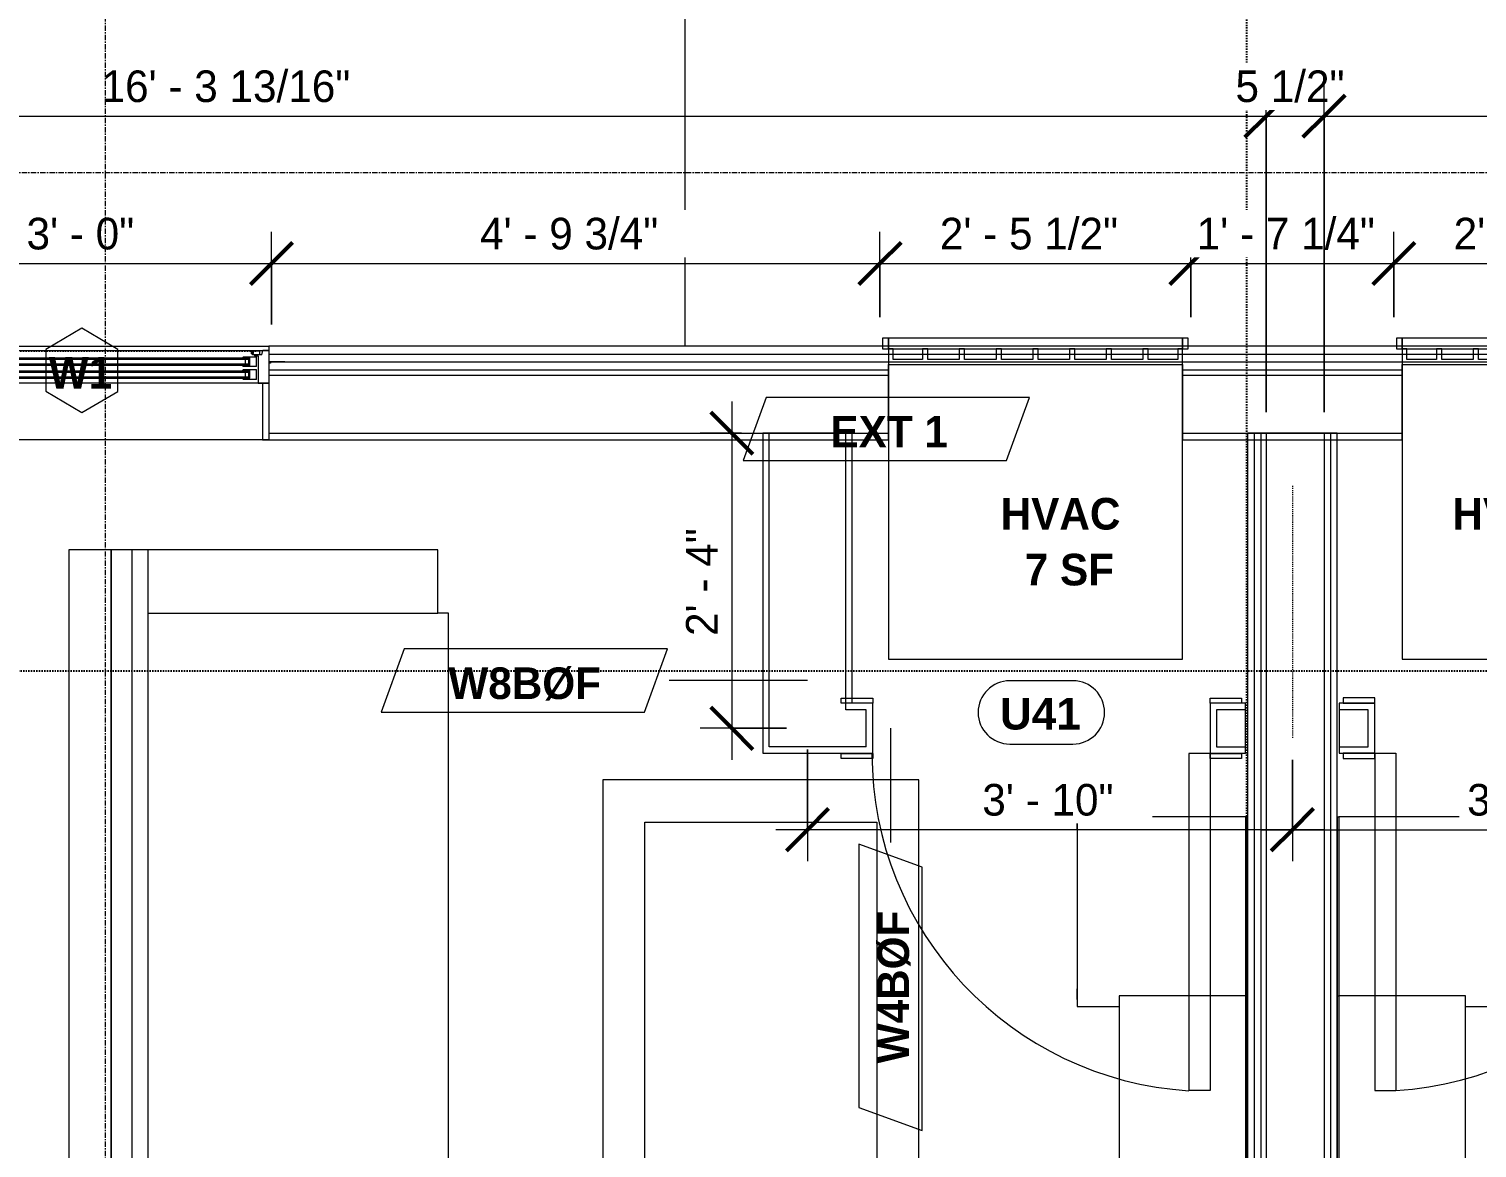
# Model space of a CAD drawing. Header units: inches. Extents: x -4058 to -1781, y 9814 to 12264.
# Drawn here: x -2834.6 to -2697.2, y 10746.7 to 10852.8 of the extents above; entities that cross this region are included whole.
import ezdxf

# ---------------------------------------------------------------- set-up
doc = ezdxf.new("R2010")
doc.units = ezdxf.units.IN
doc.header["$MEASUREMENT"] = 0
for name, pattern in [('Aligning Line 1_8_', [0.25, 0.125, -0.125]), ('Dash', [0.25, 0.125, -0.125]), ('Dash 3_32_', [0.1875, 0.09375, -0.09375]), ('Dash_2_', [0.25, 0.125, -0.125]), ('Grid Line 1_2_', [0.875, 0.5, -0.125, 0.125, -0.125])]:
    doc.linetypes.add(name, pattern=pattern)
for name, color, linetype, lineweight in [('0-1', 7, 'Continuous', 5), ('0-2', 7, 'Continuous', 9), ('A-ANNO-DIMS', 211, 'Continuous', 9), ('A-ANNO-DIMS-32', 211, 'Continuous', 9), ('A-AREA-IDEN', 2, 'Continuous', 9), ('A-DETL-1', 90, 'Dash 3_32_', 9), ('A-DETL-GENF-HDLN-1', 7, 'Dash', 9), ('A-DETL-GENF-HDLN-2', 1, 'Continuous', 18), ('A-DOOR-2', 31, 'Continuous', 9), ('A-DOOR-IDEN', 31, 'Continuous', 9), ('A-FLOR-1', 7, 'Continuous', 9), ('A-GENM-1', 7, 'Continuous', 9), ('A-GLAZ', 151, 'Continuous', 18), ('A-GLAZ-1', 7, 'Continuous', 9), ('A-GLAZ-IDEN', 152, 'Continuous', 9), ('A-WALL-1', 7, 'Continuous', 9), ('A-WALL-2', 113, 'Continuous', 9), ('A-WALL-IDEN', 211, 'Continuous', 9), ('G-ANNO-SYMB', 111, 'Aligning Line 1_8_', 9), ('I-FURN', 30, 'Continuous', 9), ('I-WALL-3', 7, 'Continuous', 9), ('I-WALL-4', 2, 'Continuous', 9), ('S-GRID-1', 1, 'Grid Line 1_2_', 9)]:
    doc.layers.add(name, color=color, linetype=linetype, lineweight=lineweight)
doc.layers.add('0-3', color=250, linetype='Dash_2_')
doc.styles.add('Arial_B', font='arialbd.ttf', dxfattribs={"height": 3})
doc.styles.add('Century Gothic', font='ufonts.com_century-gothic.ttf', dxfattribs={"height": 3})
doc.styles.add('Century Gothic_B_1', font='GOTHICB.TTF', dxfattribs={"height": 3})
doc.dimstyles.new('THE_DIMENSION_STRING', dxfattribs={"dimscale": 12, "dimtxt": 3.132505, "dimasz": 0.333333, "dimexe": 0.25, "dimexo": 0.166667, "dimgap": 0.041667, "dimtad": 1, "dimdec": 4, "dimrnd": 0.0625, "dimzin": 3, "dimdsep": 46, "dimlunit": 4, "dimtxsty": 'Century Gothic', "dimblk1": 'OBLIQUE', "dimblk2": 'OBLIQUE', "dimsah": 1, "dimcen": 0.09, "dimdle": 0.25, "dimazin": 0, "dimtfac": 1, "dimtdec": 4, "dimtix": 1, "dimtmove": 0, "dimatfit": 3, "dimfxl": 1, "dimtvp": 1, "dimtfill": 1, "dimfrac": 2, "dimtolj": 1, "dimtzin": 0, "dimarcsym": 2})
doc.dimstyles.new('THE_DIMENSION_STRING_3', dxfattribs={"dimscale": 12, "dimtxt": 3.132505, "dimasz": 0.333333, "dimexe": 0.25, "dimexo": 0.166667, "dimgap": 0.041667, "dimtad": 1, "dimdec": 4, "dimrnd": 0.0625, "dimzin": 3, "dimdsep": 46, "dimlunit": 4, "dimtxsty": 'Century Gothic', "dimblk1": 'OBLIQUE', "dimblk2": 'OBLIQUE', "dimsah": 1, "dimcen": 0.09, "dimdle": 0.25, "dimazin": 0, "dimtfac": 1, "dimtdec": 4, "dimtix": 1, "dimtmove": 0, "dimatfit": 3, "dimfxl": 1, "dimtvp": 1, "dimtfill": 1, "dimfrac": 2, "dimtolj": 1, "dimtzin": 0, "dimarcsym": 2})
doc.dimstyles.new('THE_DIMENSION_STRING_5', dxfattribs={"dimscale": 12, "dimtxt": 3.132505, "dimasz": 0.333333, "dimexe": 0.25, "dimexo": 0.166667, "dimgap": 0.041667, "dimtad": 1, "dimdec": 4, "dimrnd": 0.0625, "dimzin": 3, "dimdsep": 46, "dimlunit": 4, "dimtxsty": 'Century Gothic', "dimblk1": 'OBLIQUE', "dimblk2": 'OBLIQUE', "dimsah": 1, "dimcen": 0.09, "dimdle": 0.25, "dimazin": 0, "dimtfac": 1, "dimtdec": 4, "dimtix": 1, "dimtmove": 0, "dimatfit": 3, "dimfxl": 1, "dimtvp": 1, "dimtfill": 1, "dimfrac": 2, "dimtolj": 1, "dimtzin": 0, "dimarcsym": 2})

# ---------------------------------------------------------------- blocks, each defined once
blk = doc.blocks.new('V-Series_EWC4_SPVU_RFA_2015 - 1ST FLOOR-2484708-UNIT PLANS - 1ST FLOOR')
at = {"layer": 'A-GENM-1'}
for p, q in [((-3126.69, 12090.69), (-3127.25, 12090.69)), ((-3127.25, 12090.69), (-3127.25, 12089.69)), ((-3098.81, 12090.69), (-3126.69, 12090.69)), ((-3126.69, 12090.69), (-3126.69, 12089.69)), ((-3126.69, 12089.69), (-3126.69, 12090.69)), ((-3098.81, 12089.69), (-3098.81, 12090.69)), ((-3098.25, 12090.69), (-3098.81, 12090.69)), ((-3098.81, 12090.69), (-3098.81, 12089.69)), ((-3098.25, 12089.69), (-3098.25, 12090.69)), ((-3127.25, 12089.69), (-3126.69, 12089.69)), ((-3126.69, 12089.69), (-3098.81, 12089.69)), ((-3126.69, 12089.69), (-3126.69, 12060.25)), ((-3126.25, 12089.69), (-3126.69, 12089.69)), ((-3126.25, 12088.69), (-3126.25, 12089.69)), ((-3123.45, 12088.69), (-3126.25, 12088.69)), ((-3122.95, 12089.69), (-3123.45, 12089.69)), ((-3123.45, 12089.69), (-3123.45, 12088.69)), ((-3122.95, 12088.69), (-3122.95, 12089.69)), ((-3119.97, 12088.69), (-3122.95, 12088.69)), ((-3119.47, 12089.69), (-3119.97, 12089.69)), ((-3119.97, 12089.69), (-3119.97, 12088.69)), ((-3119.47, 12088.69), (-3119.47, 12089.69)), ((-3116.48, 12088.69), (-3119.47, 12088.69)), ((-3115.98, 12089.69), (-3116.48, 12089.69)), ((-3116.48, 12089.69), (-3116.48, 12088.69)), ((-3115.98, 12088.69), (-3115.98, 12089.69)), ((-3113, 12088.69), (-3115.98, 12088.69)), ((-3112.5, 12089.69), (-3113, 12089.69)), ((-3113, 12089.69), (-3113, 12088.69)), ((-3112.5, 12088.69), (-3112.5, 12089.69)), ((-3109.51, 12088.69), (-3112.5, 12088.69)), ((-3109.01, 12089.69), (-3109.51, 12089.69)), ((-3109.51, 12089.69), (-3109.51, 12088.69)), ((-3109.01, 12088.69), (-3109.01, 12089.69)), ((-3106.03, 12088.69), (-3109.01, 12088.69)), ((-3105.53, 12089.69), (-3106.03, 12089.69)), ((-3106.03, 12089.69), (-3106.03, 12088.69)), ((-3105.53, 12088.69), (-3105.53, 12089.69)), ((-3102.55, 12088.69), (-3105.53, 12088.69)), ((-3102.05, 12089.69), (-3102.55, 12089.69)), ((-3102.55, 12089.69), (-3102.55, 12088.69)), ((-3102.05, 12088.69), (-3102.05, 12089.69)), ((-3099.25, 12088.69), (-3102.05, 12088.69)), ((-3098.81, 12089.69), (-3099.25, 12089.69)), ((-3099.25, 12089.69), (-3099.25, 12088.69)), ((-3098.81, 12089.69), (-3098.25, 12089.69)), ((-3098.81, 12060.25), (-3098.81, 12089.69)), ((-3126.69, 12060.25), (-3098.81, 12060.25))]:
    blk.add_line(p, q, dxfattribs=at)
blk = doc.blocks.new('Window-Double_Hung-Marvin-Essential - ESDH3066 - 1st Floor-3357219-UNIT PLANS - 1ST FLOOR')
at = {"layer": 'A-DETL-GENF-HDLN-1'}
blk.add_line((16.1, -3.97), (-16.5, -3.97), dxfattribs=at)
at = {"layer": 'A-DETL-GENF-HDLN-2'}
for p, q in [((-17.13, 4.44), (-17.75, 4.44)), ((-17.13, -0.91), (-17.13, 4.44)), ((17.12, 4.44), (17.75, 4.44)), ((17.12, 4.44), (17.12, -0.91)), ((-16.72, -0.94), (-17.75, -0.94)), ((-17.75, -4.03), (-17.75, -0.94)), ((-16.72, -3.52), (-16.72, -0.94)), ((-16.56, -1.28), (-15.34, -1.28)), ((-16.56, -1.28), (-16.56, -2.22)), ((-15.34, -1.28), (-15.28, -1.34)), ((-15.28, -1.34), (-15.28, -1.4)), ((15.34, -1.28), (15.28, -1.34)), ((15.28, -1.34), (15.28, -1.4)), ((16.56, -1.28), (15.34, -1.28)), ((16.56, -1.28), (16.56, -2.22)), ((16.72, -3.52), (16.72, -0.94)), ((16.72, -0.94), (17.75, -0.94)), ((17.75, -4.03), (17.75, -0.94)), ((-15.34, -2.22), (-16.56, -2.22)), ((-16.56, -2.5), (-15.34, -2.5)), ((-16.56, -2.5), (-16.56, -3.44)), ((-15.28, -1.4), (-15.94, -1.4)), ((-15.94, -1.4), (-15.94, -2.12)), ((-15.94, -2.12), (-15.28, -2.12)), ((-15.28, -2.62), (-15.94, -2.62)), ((-15.94, -2.62), (-15.94, -3.34)), ((-15.84, -1.41), (-15.84, -2.1)), ((-15.84, -2.63), (-15.84, -3.32)), ((-15.54, -1.54), (-15.54, -1.98)), ((-15.34, -2.22), (-15.28, -2.16)), ((-15.34, -2.5), (-15.28, -2.56)), ((-15.28, -2.12), (-15.28, -2.16)), ((-15.28, -2.56), (-15.28, -2.62)), ((15.28, -1.4), (15.94, -1.4)), ((15.28, -2.12), (15.28, -2.16)), ((15.94, -2.12), (15.28, -2.12)), ((15.34, -2.22), (15.28, -2.16)), ((15.34, -2.5), (15.28, -2.56)), ((15.28, -2.56), (15.28, -2.62)), ((15.28, -2.62), (15.94, -2.62)), ((15.34, -2.22), (16.56, -2.22)), ((16.56, -2.5), (15.34, -2.5)), ((15.54, -1.54), (15.54, -1.98)), ((15.84, -1.41), (15.84, -2.1)), ((15.84, -2.63), (15.84, -3.32)), ((15.94, -1.4), (15.94, -2.12)), ((15.94, -2.62), (15.94, -3.34)), ((16.56, -2.5), (16.56, -3.44)), ((-19.25, -2.98), (-19.25, -2.94)), ((-19.25, -2.94), (-17.9, -2.94)), ((-17.75, -2.98), (-19.25, -2.98)), ((-17.9, -2.94), (-17.9, -2.83)), ((-17.9, -2.83), (-17.75, -2.83)), ((-17.75, -4.03), (-17.16, -4.03)), ((-17.08, -3.62), (-17.16, -4.03)), ((-17.08, -3.62), (-16.19, -3.62)), ((-16.85, -4), (-16.85, -3.62)), ((-16.3, -4), (-16.85, -4)), ((-16.38, -3.52), (-16.72, -3.52)), ((-15.34, -3.44), (-16.56, -3.44)), ((-16.38, -3.62), (-16.38, -3.52)), ((-16.18, -3.76), (-16.3, -3.76)), ((-16.3, -3.76), (-16.3, -4)), ((-16.19, -3.62), (-16.19, -3.72)), ((-16.19, -3.72), (-16.1, -3.72)), ((-16.18, -3.97), (-16.18, -3.76)), ((-16.18, -3.97), (-16.1, -3.97)), ((-16.1, -3.72), (-16.1, -3.97)), ((-15.94, -3.34), (-15.28, -3.34)), ((-15.54, -2.76), (-15.54, -3.2)), ((-15.34, -3.44), (-15.28, -3.38)), ((-15.28, -3.34), (-15.28, -3.38)), ((15.28, -3.34), (15.28, -3.38)), ((15.94, -3.34), (15.28, -3.34)), ((15.34, -3.44), (15.28, -3.38)), ((15.34, -3.44), (16.56, -3.44)), ((15.54, -2.76), (15.54, -3.2)), ((16.19, -3.72), (16.1, -3.72)), ((16.1, -3.72), (16.1, -3.97)), ((16.18, -3.97), (16.1, -3.97)), ((16.18, -3.97), (16.18, -3.76)), ((16.18, -3.76), (16.3, -3.76)), ((17.08, -3.62), (16.19, -3.62)), ((16.19, -3.62), (16.19, -3.72)), ((16.3, -3.76), (16.3, -4)), ((16.3, -4), (16.85, -4)), ((16.38, -3.62), (16.38, -3.52)), ((16.38, -3.52), (16.72, -3.52)), ((16.85, -4), (16.85, -3.62)), ((17.08, -3.62), (17.16, -4.03)), ((17.75, -4.03), (17.16, -4.03)), ((17.9, -2.83), (17.75, -2.83)), ((17.75, -2.98), (19.25, -2.98)), ((17.9, -2.94), (17.9, -2.83)), ((19.25, -2.94), (17.9, -2.94)), ((19.25, -2.98), (19.25, -2.94))]:
    blk.add_line(p, q, dxfattribs=at)
at = {"layer": 'A-GLAZ'}
for p, q in [((15.84, -1.41), (-15.84, -1.41)), ((15.84, -1.54), (-15.84, -1.54)), ((15.84, -1.98), (-15.84, -1.98)), ((15.84, -2.1), (-15.84, -2.1)), ((15.84, -2.63), (-15.84, -2.63)), ((15.84, -2.76), (-15.84, -2.76)), ((15.84, -3.2), (-15.84, -3.2)), ((15.84, -3.32), (-15.84, -3.32))]:
    blk.add_line(p, q, dxfattribs=at)
at = {"layer": 'A-GLAZ-1'}
for p, q in [((-17.75, 4.44), (17.75, 4.44)), ((-17.75, -0.91), (-17.75, 4.44)), ((17.75, 4.44), (17.75, -0.91)), ((-17.75, -0.94), (17.75, -0.94)), ((-17.75, -4.03), (-17.75, -0.94)), ((17.75, -0.94), (17.75, -4.03)), ((17.75, -4.03), (-17.75, -4.03)), ((17.75, -4.44), (19.62, -4.44)), ((17.75, -4.5), (17.75, -4.44)), ((19.62, -4.5), (17.75, -4.5)), ((19.62, -4.44), (19.62, -4.5))]:
    blk.add_line(p, q, dxfattribs=at)
blk = doc.blocks.new('CTR - 1st Phase - Shell_rvt-1-UNIT PLANS - 1ST FLOOR')
at = {"layer": 'A-FLOR-1'}
blk.add_line((-2772.32, 10822.74), (-2772.32, 10934.19), dxfattribs=at)
at = {"layer": 'A-WALL-1'}
for p, q in [((-2847.32, 10822.74), (-2811.82, 10822.74)), ((-2617.62, 10822.74), (-2811.82, 10822.74)), ((-2811.82, 10822.74), (-2811.82, 10822.33)), ((-2811.82, 10821.99), (-2617.62, 10821.99)), ((-2811.82, 10821.24), (-2617.62, 10821.24)), ((-2753.04, 10813.86), (-2753.04, 10820.99)), ((-2753.04, 10820.99), (-2725.16, 10820.99)), ((-2725.16, 10820.99), (-2725.16, 10813.86)), ((-2704.29, 10813.86), (-2704.29, 10820.99)), ((-2704.29, 10820.99), (-2676.41, 10820.99)), ((-2811.82, 10820.49), (-2753.04, 10820.49)), ((-2811.82, 10819.99), (-2753.04, 10819.99)), ((-2811.82, 10819.24), (-2811.82, 10819.21)), ((-2725.16, 10820.49), (-2704.29, 10820.49)), ((-2725.16, 10819.99), (-2704.29, 10819.99)), ((-2811.82, 10814.49), (-2753.04, 10814.49)), ((-2811.82, 10813.86), (-2753.04, 10813.86)), ((-2725.16, 10814.49), (-2704.29, 10814.49)), ((-2725.16, 10813.86), (-2704.29, 10813.86))]:
    blk.add_line(p, q, dxfattribs=at)
at = {"layer": '0-2'}
for p in [(373.65, -1267.2), (422.4, -1267.2)]:
    blk.add_blockref('V-Series_EWC4_SPVU_RFA_2015 - 1ST FLOOR-2484708-UNIT PLANS - 1ST FLOOR', p, dxfattribs=at)
at = {"layer": '0-2', "rotation": 180}
blk.add_blockref('Window-Double_Hung-Marvin-Essential - ESDH3066 - 1st Floor-3357219-UNIT PLANS - 1ST FLOOR', (-2829.57, 10818.3), dxfattribs=at)
blk = doc.blocks.new('CTR - 1st Phase - Common Walls_rvt-1-UNIT PLANS - 1ST FLOOR')
at = {"layer": 'A-WALL-1'}
for p, q in [((-2718.35, 10814.49), (-2718.35, 10476.16)), ((-2717.72, 10814.49), (-2717.72, 10476.16)), ((-2717.22, 10814.49), (-2717.22, 10476.16)), ((-2711.72, 10814.49), (-2711.72, 10476.16)), ((-2711.1, 10814.49), (-2711.1, 10476.16))]:
    blk.add_line(p, q, dxfattribs=at)
at = {"layer": 'I-WALL-3'}
for p, q in [((-2710.47, 10814.49), (-2718.97, 10814.49)), ((-2718.97, 10814.49), (-2718.97, 10476.16)), ((-2710.47, 10476.16), (-2710.47, 10814.49))]:
    blk.add_line(p, q, dxfattribs=at)
blk = doc.blocks.new('Entertainment_Center_14771 - Entertainment_Center_14771-3403083-UNIT PLANS - 1ST FLOOR')
at = {"layer": 'I-FURN'}
for p, q in [((-18, 10), (-36, 10)), ((-36, 10), (-36, -6)), ((-34.85, 10.03), (-35.34, 10.03)), ((-35.34, 10.03), (-35.34, 10)), ((-34.85, 10), (-34.85, 10.03)), ((-18.66, 10.03), (-19.66, 10.03)), ((-19.66, 10.03), (-19.66, 10)), ((-18.66, 10), (-18.66, 10.03)), ((-18, 6), (-18, 10)), ((36, 10), (18, 10)), ((18, 10), (18, 6)), ((18.66, 10.03), (18.66, 10)), ((19.66, 10.03), (18.66, 10.03)), ((19.66, 10), (19.66, 10.03)), ((35.34, 10.03), (34.85, 10.03)), ((34.85, 10.03), (34.85, 10)), ((35.34, 10), (35.34, 10.03)), ((36, -6), (36, 10)), ((19, 6), (-19, 6)), ((-19, 6), (-19, -6)), ((19, -6), (19, 6)), ((-36, -6), (-19, -6)), ((-36, -6.13), (-36, -6)), ((-36, -6), (-19, -6)), ((-19, -6.13), (-36, -6.13)), ((-19, -6), (19, -6)), ((-19, -6.13), (-19, -6)), ((-19, -6), (19, -6)), ((19, -6.13), (-19, -6.13)), ((19, -6), (36, -6)), ((19, -6), (19, -6.13)), ((19, -6), (36, -6)), ((36, -6.13), (19, -6.13)), ((36, -6.13), (36, -6))]:
    blk.add_line(p, q, dxfattribs=at)
blk = doc.blocks.new('Entertainment_Center_14771 - Entertainment_Center_14771-1352616-UNIT PLANS - 1ST FLOOR')
at = {"layer": 'I-FURN'}
for p, q in [((-36, 6.12), (-19, 6.12)), ((-36, 6), (-36, 6.12)), ((-19, 6), (-36, 6)), ((-19, 6), (-36, 6)), ((-36, 6), (-36, -10)), ((-19, 6.12), (19, 6.12)), ((-19, 6), (-19, 6.12)), ((19, 6), (-19, 6)), ((19, 6), (-19, 6)), ((-19, 6), (-19, -6)), ((19, 6.12), (36, 6.12)), ((19, 6.12), (19, 6)), ((36, 6), (19, 6)), ((19, -6), (19, 6)), ((36, 6), (19, 6)), ((36, 6), (36, 6.12)), ((36, -10), (36, 6)), ((-19, -6), (19, -6)), ((-18, -10), (-18, -6)), ((18, -6), (18, -10)), ((-36, -10), (-18, -10)), ((-35.34, -10), (-35.34, -10.03)), ((-35.34, -10.03), (-34.85, -10.03)), ((-34.85, -10.03), (-34.85, -10)), ((-19.66, -10), (-19.66, -10.03)), ((-19.66, -10.03), (-18.66, -10.03)), ((-18.66, -10.03), (-18.66, -10)), ((18, -10), (36, -10)), ((18.66, -10), (18.66, -10.03)), ((18.66, -10.03), (19.66, -10.03)), ((19.66, -10.03), (19.66, -10)), ((34.85, -10), (34.85, -10.03)), ((34.85, -10.03), (35.34, -10.03)), ((35.34, -10.03), (35.34, -10))]:
    blk.add_line(p, q, dxfattribs=at)
blk = doc.blocks.new('Couch-Both_Arms-Generic - 1-1352606-UNIT PLANS - 1ST FLOOR')
at = {"layer": 'I-FURN'}
for p, q in [((42, 17.5), (-42, 17.5)), ((-42, 17.5), (-42, 13.5)), ((42, 13.5), (42, 17.5)), ((-42, 13.5), (42, 13.5)), ((42, 13.5), (-42, 13.5)), ((-42, 13.5), (-42, 10)), ((42, 10), (42, 13.5)), ((-42, 11.5), (42, 11.5)), ((-42, 10), (-42, -17.5)), ((-42, 10), (42, 10)), ((-36, -17.5), (-36, 10)), ((36, 10), (36, -17.5)), ((42, -17.5), (42, 10)), ((-42, -17.5), (-36, -17.5)), ((-36, -17.5), (-36, -18.5)), ((36, -18.5), (36, -17.5)), ((36, -17.5), (42, -17.5)), ((-36, -18.5), (36, -18.5))]:
    blk.add_line(p, q, dxfattribs=at)
blk = doc.blocks.new('Table-Coffee - one-1352608-UNIT PLANS - 1ST FLOOR')
at = {"layer": 'I-FURN'}
for p, q in [((30.72, 18.75), (-29.28, 18.75)), ((-29.28, 18.75), (-29.28, -11.25)), ((30.72, -11.25), (30.72, 18.75)), ((-25.28, -7.25), (-25.28, 14.75)), ((-25.28, 14.75), (26.72, 14.75)), ((26.72, 14.75), (26.72, -7.25)), ((26.72, -7.25), (-25.28, -7.25)), ((-29.28, -11.25), (30.72, -11.25))]:
    blk.add_line(p, q, dxfattribs=at)
blk = doc.blocks.new('SWING - SINGLE - FLUSH - SWING - 32_ x 80_ - WITH ACOUSTICAL SEAL-4202144-UNIT PLANS - 1ST FLOOR')
at = {"layer": 'A-DOOR-2'}
for p, q in [((14, 2.37), (14, 34.38)), ((16, 34.38), (14, 34.38)), ((16, 2.37), (16, 34.38)), ((-16, 2.87), (-19, 2.87)), ((-19, 2.87), (-19, 2.37)), ((-16, 2.37), (-16, 2.87)), ((19, 2.87), (16, 2.87)), ((16, 2.87), (16, 2.37)), ((19, 2.37), (19, 2.87)), ((-19, 2.37), (-16, 2.37)), ((16, 2.37), (14, 2.37)), ((16, 2.37), (19, 2.37)), ((-16, -2.38), (-19, -2.38)), ((-19, -2.38), (-19, -2.88)), ((-16, -2.88), (-16, -2.38)), ((19, -2.38), (16, -2.38)), ((16, -2.38), (16, -2.88)), ((19, -2.88), (19, -2.38)), ((-19, -2.88), (-16, -2.88)), ((16, -2.88), (19, -2.88))]:
    blk.add_line(p, q, dxfattribs=at)
blk.add_arc((16, 2.37), 32.07, 93.5759, 180, dxfattribs=at)
blk = doc.blocks.new('SWING - SINGLE - FLUSH - SWING - 32_ x 80_ - WITH ACOUSTICAL SEAL-4202147-UNIT PLANS - 1ST FLOOR')
at = {"layer": 'A-DOOR-2'}
for p, q in [((-19, 2.37), (-19, 2.87)), ((-19, 2.87), (-16, 2.87)), ((-16, 2.87), (-16, 2.37)), ((16, 2.37), (16, 2.87)), ((16, 2.87), (19, 2.87)), ((19, 2.87), (19, 2.37)), ((-16, 2.37), (-19, 2.37)), ((19, 2.37), (16, 2.37)), ((-19, -2.38), (-16, -2.38)), ((-19, -2.88), (-19, -2.38)), ((-16, -2.38), (-16, -2.88)), ((14, -2.38), (14, -34.38)), ((16, -2.38), (14, -2.38)), ((16, -2.38), (16, -34.38)), ((16, -2.38), (19, -2.38)), ((16, -2.88), (16, -2.38)), ((19, -2.38), (19, -2.88)), ((-16, -2.88), (-19, -2.88)), ((19, -2.88), (16, -2.88)), ((16, -34.38), (14, -34.38))]:
    blk.add_line(p, q, dxfattribs=at)
blk.add_arc((16, -2.38), 32.07, 180, 266.4241, dxfattribs=at)
blk = doc.blocks.new('DIMBLOCK233-UNIT PLANS - 1ST FLOOR')
at = {"layer": 'A-ANNO-DIMS-32', "lineweight": 50}
for p, q in [((-2767.9, 10814.49), (-2769.9, 10816.49)), ((-2767.9, 10814.49), (-2765.9, 10812.49)), ((-2767.9, 10786.49), (-2769.9, 10788.49)), ((-2767.9, 10786.49), (-2765.9, 10784.49))]:
    blk.add_line(p, q, dxfattribs=at)
at = {"layer": 'A-ANNO-DIMS-32'}
for p, q in [((-2767.9, 10817.49), (-2767.9, 10783.49)), ((-2766.97, 10814.49), (-2770.9, 10814.49)), ((-2767.9, 10814.49), (-2766.97, 10814.49)), ((-2762.72, 10786.49), (-2770.9, 10786.49)), ((-2767.9, 10786.49), (-2762.72, 10786.49))]:
    blk.add_line(p, q, dxfattribs=at)
at = {"layer": 'A-ANNO-DIMS-32', "color": 0, "insert": (-2772.25, 10795.25), "char_height": 3, "width": 12.5897, "attachment_point": 1, "rotation": 90, "line_spacing_factor": 0.984502, "style": 'Century Gothic', "bg_fill": 3, "box_fill_scale": 1.25, "bg_fill_color": 256, "bg_fill_true_color": 13158600, "bg_fill_transparency": 0}
blk.add_mtext('2\' - 4"', dxfattribs=at)
blk = doc.blocks.new('_Oblique')
at = {"color": 0, "linetype": 'ByBlock', "lineweight": -2}
blk.add_line((-0.5, -0.5), (0.5, 0.5), dxfattribs=at)
blk = doc.blocks.new('Wall Tag - Arch Wall-3956453-UNIT PLANS - 1ST FLOOR')
at = {"layer": 'A-WALL-IDEN'}
for p, q in [((-0.3561, 0.0937), (-0.4244, -0.0937)), ((0.4244, 0.0937), (-0.3561, 0.0937)), ((0.3561, -0.0937), (0.4244, 0.0937)), ((-0.4244, -0.0937), (0.3561, -0.0937))]:
    blk.add_line(p, q, dxfattribs=at)
blk = doc.blocks.new('Door Tag - Type Mark-2601225-UNIT PLANS - 1ST FLOOR')
at = {"layer": 'A-DOOR-IDEN'}
for p, q in [((0.09375, 0.09375), (-0.09375, 0.09375)), ((-0.09375, -0.09375), (0.09375, -0.09375))]:
    blk.add_line(p, q, dxfattribs=at)
for centre, start, end in [((-0.09375, 0), 90, 270), ((0.09375, 0), 270, 90)]:
    blk.add_arc(centre, 0.09375, start, end, dxfattribs=at)
blk = doc.blocks.new('DIMBLOCK601-UNIT PLANS - 1ST FLOOR')
at = {"layer": 'A-ANNO-DIMS-32'}
for p, q in [((-2847.57, 10824.8), (-2847.57, 10833.58)), ((-2811.57, 10824.8), (-2811.57, 10833.58)), ((-2847.57, 10830.58), (-2811.57, 10830.58)), ((-2847.57, 10830.58), (-2847.57, 10824.8)), ((-2811.57, 10830.58), (-2811.57, 10824.8))]:
    blk.add_line(p, q, dxfattribs=at)
at = {"layer": 'A-ANNO-DIMS-32', "lineweight": 50}
for p, q in [((-2847.57, 10830.58), (-2845.57, 10832.58)), ((-2811.57, 10830.58), (-2809.57, 10832.58)), ((-2847.57, 10830.58), (-2849.57, 10828.58)), ((-2811.57, 10830.58), (-2813.57, 10828.58))]:
    blk.add_line(p, q, dxfattribs=at)
at = {"layer": 'A-ANNO-DIMS-32', "color": 0, "insert": (-2834.82, 10834.92), "char_height": 3, "width": 12.5897, "attachment_point": 1, "line_spacing_factor": 0.984502, "style": 'Century Gothic', "bg_fill": 3, "box_fill_scale": 1.25, "bg_fill_color": 256, "bg_fill_true_color": 13158600, "bg_fill_transparency": 0}
blk.add_mtext('3\' - 0"', dxfattribs=at)
blk = doc.blocks.new('DIMBLOCK602-UNIT PLANS - 1ST FLOOR')
at = {"layer": 'A-ANNO-DIMS-32'}
for p, q in [((-2811.57, 10824.8), (-2811.57, 10833.58)), ((-2753.85, 10825.49), (-2753.85, 10833.58)), ((-2811.57, 10830.58), (-2753.85, 10830.58)), ((-2811.57, 10830.58), (-2811.57, 10824.8)), ((-2753.85, 10830.58), (-2753.85, 10825.49))]:
    blk.add_line(p, q, dxfattribs=at)
at = {"layer": 'A-ANNO-DIMS-32', "lineweight": 50}
for p, q in [((-2811.57, 10830.58), (-2809.57, 10832.58)), ((-2753.85, 10830.58), (-2751.85, 10832.58)), ((-2811.57, 10830.58), (-2813.57, 10828.58)), ((-2753.85, 10830.58), (-2755.85, 10828.58))]:
    blk.add_line(p, q, dxfattribs=at)
at = {"layer": 'A-ANNO-DIMS-32', "color": 0, "insert": (-2791.79, 10834.92), "char_height": 3, "width": 21.7784, "attachment_point": 1, "line_spacing_factor": 0.984502, "style": 'Century Gothic', "bg_fill": 3, "box_fill_scale": 1.25, "bg_fill_color": 256, "bg_fill_true_color": 13158600, "bg_fill_transparency": 0}
blk.add_mtext('4\' - 9 3/4"', dxfattribs=at)
blk = doc.blocks.new('DIMBLOCK603-UNIT PLANS - 1ST FLOOR')
at = {"layer": 'A-ANNO-DIMS-32'}
for p, q in [((-2753.85, 10825.49), (-2753.85, 10833.58)), ((-2724.35, 10825.49), (-2724.35, 10833.58)), ((-2753.85, 10830.58), (-2724.35, 10830.58)), ((-2753.85, 10830.58), (-2753.85, 10825.49)), ((-2724.35, 10830.58), (-2724.35, 10825.49))]:
    blk.add_line(p, q, dxfattribs=at)
at = {"layer": 'A-ANNO-DIMS-32', "lineweight": 50}
for p, q in [((-2753.85, 10830.58), (-2751.85, 10832.58)), ((-2724.35, 10830.58), (-2722.35, 10832.58)), ((-2753.85, 10830.58), (-2755.85, 10828.58)), ((-2724.35, 10830.58), (-2726.35, 10828.58))]:
    blk.add_line(p, q, dxfattribs=at)
at = {"layer": 'A-ANNO-DIMS-32', "color": 0, "insert": (-2748.17, 10834.92), "char_height": 3, "width": 21.7784, "attachment_point": 1, "line_spacing_factor": 0.984502, "style": 'Century Gothic', "bg_fill": 3, "box_fill_scale": 1.25, "bg_fill_color": 256, "bg_fill_true_color": 13158600, "bg_fill_transparency": 0}
blk.add_mtext('2\' - 5 1/2"', dxfattribs=at)
blk = doc.blocks.new('DIMBLOCK604-UNIT PLANS - 1ST FLOOR')
at = {"layer": 'A-ANNO-DIMS-32'}
for p, q in [((-2724.35, 10825.49), (-2724.35, 10833.58)), ((-2705.1, 10825.49), (-2705.1, 10833.58)), ((-2724.35, 10830.58), (-2705.1, 10830.58)), ((-2724.35, 10830.58), (-2724.35, 10825.49)), ((-2705.1, 10830.58), (-2705.1, 10825.49))]:
    blk.add_line(p, q, dxfattribs=at)
at = {"layer": 'A-ANNO-DIMS-32', "lineweight": 50}
for p, q in [((-2724.35, 10830.58), (-2722.35, 10832.58)), ((-2705.1, 10830.58), (-2703.1, 10832.58)), ((-2724.35, 10830.58), (-2726.35, 10828.58)), ((-2705.1, 10830.58), (-2707.1, 10828.58))]:
    blk.add_line(p, q, dxfattribs=at)
at = {"layer": 'A-ANNO-DIMS-32', "color": 0, "insert": (-2723.8, 10834.92), "char_height": 3, "width": 21.7784, "attachment_point": 1, "line_spacing_factor": 0.984502, "style": 'Century Gothic', "bg_fill": 3, "box_fill_scale": 1.25, "bg_fill_color": 256, "bg_fill_true_color": 13158600, "bg_fill_transparency": 0}
blk.add_mtext('1\' - 7 1/4"', dxfattribs=at)
blk = doc.blocks.new('DIMBLOCK605-UNIT PLANS - 1ST FLOOR')
at = {"layer": 'A-ANNO-DIMS-32'}
for p, q in [((-2705.1, 10825.49), (-2705.1, 10833.58)), ((-2675.6, 10825.49), (-2675.6, 10833.58)), ((-2705.1, 10830.58), (-2675.6, 10830.58)), ((-2705.1, 10830.58), (-2705.1, 10825.49)), ((-2675.6, 10830.58), (-2675.6, 10825.49))]:
    blk.add_line(p, q, dxfattribs=at)
at = {"layer": 'A-ANNO-DIMS-32', "lineweight": 50}
for p, q in [((-2705.1, 10830.58), (-2703.1, 10832.58)), ((-2675.6, 10830.58), (-2673.6, 10832.58)), ((-2705.1, 10830.58), (-2707.1, 10828.58)), ((-2675.6, 10830.58), (-2677.6, 10828.58))]:
    blk.add_line(p, q, dxfattribs=at)
at = {"layer": 'A-ANNO-DIMS-32', "color": 0, "insert": (-2699.42, 10834.92), "char_height": 3, "width": 21.7784, "attachment_point": 1, "line_spacing_factor": 0.984502, "style": 'Century Gothic', "bg_fill": 3, "box_fill_scale": 1.25, "bg_fill_color": 256, "bg_fill_true_color": 13158600, "bg_fill_transparency": 0}
blk.add_mtext('2\' - 5 1/2"', dxfattribs=at)
blk = doc.blocks.new('DIMBLOCK1169-UNIT PLANS - 1ST FLOOR')
at = {"layer": 'A-ANNO-DIMS-32'}
for p, q in [((-2913.01, 10815.49), (-2913.01, 10847.56)), ((-2717.22, 10816.49), (-2717.22, 10847.56)), ((-2913.01, 10844.56), (-2717.22, 10844.56)), ((-2913.01, 10844.56), (-2913.01, 10815.49)), ((-2717.22, 10844.56), (-2717.22, 10816.49))]:
    blk.add_line(p, q, dxfattribs=at)
at = {"layer": 'A-ANNO-DIMS-32', "lineweight": 50}
for p, q in [((-2913.01, 10844.56), (-2911.01, 10846.56)), ((-2717.22, 10844.56), (-2715.22, 10846.56)), ((-2913.01, 10844.56), (-2915.01, 10842.56)), ((-2717.22, 10844.56), (-2719.22, 10842.56))]:
    blk.add_line(p, q, dxfattribs=at)
at = {"layer": 'A-ANNO-DIMS-32', "color": 0, "insert": (-2827.7, 10848.9), "char_height": 3, "width": 30.1914, "attachment_point": 1, "line_spacing_factor": 0.984502, "style": 'Century Gothic', "bg_fill": 3, "box_fill_scale": 1.25, "bg_fill_color": 256, "bg_fill_true_color": 13158600, "bg_fill_transparency": 0}
blk.add_mtext('16\' - 3 13/16"', dxfattribs=at)
blk = doc.blocks.new('DIMBLOCK1170-UNIT PLANS - 1ST FLOOR')
at = {"layer": 'A-ANNO-DIMS-32'}
for p, q in [((-2717.22, 10816.49), (-2717.22, 10847.56)), ((-2711.72, 10816.49), (-2711.72, 10847.56)), ((-2717.22, 10844.56), (-2711.72, 10844.56)), ((-2717.22, 10844.56), (-2717.22, 10816.49)), ((-2711.72, 10844.56), (-2711.72, 10816.49))]:
    blk.add_line(p, q, dxfattribs=at)
at = {"layer": 'A-ANNO-DIMS-32', "lineweight": 50}
for p, q in [((-2717.22, 10844.56), (-2715.22, 10846.56)), ((-2711.72, 10844.56), (-2709.72, 10846.56)), ((-2717.22, 10844.56), (-2719.22, 10842.56)), ((-2711.72, 10844.56), (-2713.72, 10842.56))]:
    blk.add_line(p, q, dxfattribs=at)
at = {"layer": 'A-ANNO-DIMS-32', "color": 0, "insert": (-2720.12, 10848.9), "char_height": 3, "width": 13.5444, "attachment_point": 1, "line_spacing_factor": 0.984502, "style": 'Century Gothic', "bg_fill": 3, "box_fill_scale": 1.25, "bg_fill_color": 256, "bg_fill_true_color": 13158600, "bg_fill_transparency": 0}
blk.add_mtext('5 1/2"', dxfattribs=at)
blk = doc.blocks.new('DIMBLOCK1171-UNIT PLANS - 1ST FLOOR')
at = {"layer": 'A-ANNO-DIMS-32'}
for p, q in [((-2711.72, 10816.49), (-2711.72, 10847.56)), ((-2515.31, 10816.49), (-2515.31, 10847.56)), ((-2711.72, 10844.56), (-2515.31, 10844.56)), ((-2711.72, 10844.56), (-2711.72, 10816.49)), ((-2515.31, 10844.56), (-2515.31, 10816.49))]:
    blk.add_line(p, q, dxfattribs=at)
at = {"layer": 'A-ANNO-DIMS-32', "lineweight": 50}
for p, q in [((-2711.72, 10844.56), (-2709.72, 10846.56)), ((-2515.31, 10844.56), (-2513.31, 10846.56)), ((-2711.72, 10844.56), (-2713.72, 10842.56)), ((-2515.31, 10844.56), (-2517.31, 10842.56))]:
    blk.add_line(p, q, dxfattribs=at)
at = {"layer": 'A-ANNO-DIMS-32', "color": 0, "insert": (-2624.93, 10848.9), "char_height": 3, "width": 27.387, "attachment_point": 1, "line_spacing_factor": 0.984502, "style": 'Century Gothic', "bg_fill": 3, "box_fill_scale": 1.25, "bg_fill_color": 256, "bg_fill_true_color": 13158600, "bg_fill_transparency": 0}
blk.add_mtext('16\' - 4 7/16"', dxfattribs=at)
blk = doc.blocks.new('DIMBLOCK1221-UNIT PLANS - 1ST FLOOR')
at = {"layer": 'A-ANNO-DIMS-32'}
for p, q in [((-2714.72, 10783.49), (-2714.72, 10773.87)), ((-2714.72, 10776.87), (-2714.72, 10783.49)), ((-2668.72, 10784.49), (-2668.72, 10773.87)), ((-2668.72, 10776.87), (-2668.72, 10784.49)), ((-2717.72, 10776.87), (-2665.72, 10776.87))]:
    blk.add_line(p, q, dxfattribs=at)
at = {"layer": 'A-ANNO-DIMS-32', "lineweight": 50}
for p, q in [((-2714.72, 10776.87), (-2712.72, 10778.87)), ((-2668.72, 10776.87), (-2666.72, 10778.87)), ((-2714.72, 10776.87), (-2716.72, 10774.87)), ((-2668.72, 10776.87), (-2670.72, 10774.87))]:
    blk.add_line(p, q, dxfattribs=at)
at = {"layer": 'A-ANNO-DIMS-32', "color": 0, "insert": (-2698.14, 10781.21), "char_height": 3, "width": 15.394, "attachment_point": 1, "line_spacing_factor": 0.984502, "style": 'Century Gothic', "bg_fill": 3, "box_fill_scale": 1.25, "bg_fill_color": 256, "bg_fill_true_color": 13158600, "bg_fill_transparency": 0}
blk.add_mtext('3\' - 10"', dxfattribs=at)
blk = doc.blocks.new('DIMBLOCK1222-UNIT PLANS - 1ST FLOOR')
at = {"layer": 'A-ANNO-DIMS-32'}
for p, q in [((-2760.72, 10784.49), (-2760.72, 10773.87)), ((-2760.72, 10776.87), (-2760.72, 10784.49)), ((-2714.72, 10783.49), (-2714.72, 10773.87)), ((-2714.72, 10776.87), (-2714.72, 10783.49)), ((-2711.72, 10776.87), (-2763.72, 10776.87))]:
    blk.add_line(p, q, dxfattribs=at)
at = {"layer": 'A-ANNO-DIMS-32', "lineweight": 50}
for p, q in [((-2760.72, 10776.87), (-2758.72, 10778.87)), ((-2714.72, 10776.87), (-2712.72, 10778.87)), ((-2760.72, 10776.87), (-2762.72, 10774.87)), ((-2714.72, 10776.87), (-2716.72, 10774.87))]:
    blk.add_line(p, q, dxfattribs=at)
at = {"layer": 'A-ANNO-DIMS-32', "color": 0, "insert": (-2744.14, 10781.21), "char_height": 3, "width": 15.394, "attachment_point": 1, "line_spacing_factor": 0.984502, "style": 'Century Gothic', "bg_fill": 3, "box_fill_scale": 1.25, "bg_fill_color": 256, "bg_fill_true_color": 13158600, "bg_fill_transparency": 0}
blk.add_mtext('3\' - 10"', dxfattribs=at)
blk = doc.blocks.new('Window Tag - ONE-4156801-UNIT PLANS - 1ST FLOOR')
at = {"layer": 'A-GLAZ-IDEN'}
for p, q in [((0, 0.125), (-0.1071, 0.0619)), ((0.107, 0.062), (0, 0.125)), ((-0.1071, 0.0619), (-0.1071, -0.0619)), ((0.107, -0.0624), (0.107, 0.062)), ((-0.1071, -0.0619), (0, -0.125)), ((0, -0.125), (0.107, -0.0624))]:
    blk.add_line(p, q, dxfattribs=at)

msp = doc.modelspace()

# ---------------------------------------------------------------- block references
at = {"layer": '0-1'}
msp.add_blockref('CTR - 1st Phase - Shell_rvt-1-UNIT PLANS - 1ST FLOOR', (0, 0), dxfattribs=at)

# ---------------------------------------------------------------- next in the draw order: linework, layer by layer
at = {"layer": '0-3'}
msp.add_line((-2719.04054, 10449.11493), (-2719.04054, 10940.9448), dxfattribs=at)
at = {"layer": 'A-DETL-1'}
msp.add_line((-2714.72374, 10809.49399), (-2714.72374, 10785.49399), dxfattribs=at)
msp.add_line((-2714.72374, 10809.49399), (-2714.72374, 10785.49399), dxfattribs=at)
at = {"layer": 'A-WALL-2'}
for p, q in [((-2764.34874, 10784.74399), (-2764.34874, 10814.49399)), ((-2757.09874, 10788.24399), (-2757.09874, 10814.49399)), ((-2755.16124, 10788.24399), (-2757.09874, 10788.24399)), ((-2754.53624, 10788.86899), (-2756.47374, 10788.86899)), ((-2755.16124, 10784.74399), (-2755.16124, 10788.24399)), ((-2754.53624, 10784.11899), (-2754.53624, 10788.86899)), ((-2719.16124, 10788.86899), (-2722.53624, 10788.86899)), ((-2722.53624, 10788.86899), (-2722.53624, 10784.11899)), ((-2721.91124, 10788.24399), (-2721.91124, 10784.74399)), ((-2719.16124, 10788.24399), (-2721.91124, 10788.24399)), ((-2719.16124, 10784.11899), (-2719.16124, 10788.86899)), ((-2706.91124, 10788.86899), (-2710.28624, 10788.86899)), ((-2710.28624, 10788.86899), (-2710.28624, 10784.11899)), ((-2707.53624, 10788.24399), (-2710.28624, 10788.24399)), ((-2707.53624, 10784.74399), (-2707.53624, 10788.24399)), ((-2706.91124, 10784.11899), (-2706.91124, 10788.86899)), ((-2755.16124, 10784.74399), (-2764.34874, 10784.74399)), ((-2756.47374, 10784.11899), (-2754.53624, 10784.11899)), ((-2722.53624, 10784.11899), (-2719.16124, 10784.11899)), ((-2721.91124, 10784.74399), (-2719.16124, 10784.74399)), ((-2710.28624, 10784.74399), (-2707.53624, 10784.74399)), ((-2710.28624, 10784.11899), (-2706.91124, 10784.11899))]:
    msp.add_line(p, q, dxfattribs=at)
at = {"layer": 'A-WALL-IDEN'}
msp.add_line((-2752.84489, 10786.49399), (-2752.84489, 10775.65083), dxfattribs=at)
at = {"layer": 'G-ANNO-SYMB'}
msp.add_line((-1939.7738, 10791.90447), (-3043.10454, 10791.90447), dxfattribs=at)
at = {"layer": 'I-WALL-4'}
for p, q in [((-2764.97374, 10814.49399), (-2764.97374, 10784.11899)), ((-2756.47374, 10814.49399), (-2764.97374, 10814.49399)), ((-2756.47374, 10788.86899), (-2756.47374, 10814.49399)), ((-2764.97374, 10784.11899), (-2756.47374, 10784.11899))]:
    msp.add_line(p, q, dxfattribs=at)

# ---------------------------------------------------------------- next in the draw order: block references
at = {"layer": '0-1'}
msp.add_blockref('CTR - 1st Phase - Common Walls_rvt-1-UNIT PLANS - 1ST FLOOR', (0, 0), dxfattribs=at)
at = {"layer": 'A-DOOR-2'}
msp.add_blockref('SWING - SINGLE - FLUSH - SWING - 32_ x 80_ - WITH ACOUSTICAL SEAL-4202147-UNIT PLANS - 1ST FLOOR', (-2738.53624, 10786.49399), dxfattribs=at)
at = {"layer": 'A-DOOR-2', "rotation": 180}
msp.add_blockref('SWING - SINGLE - FLUSH - SWING - 32_ x 80_ - WITH ACOUSTICAL SEAL-4202144-UNIT PLANS - 1ST FLOOR', (-2690.91124, 10786.49399), dxfattribs=at)
at = {"layer": 'A-DOOR-IDEN', "xscale": 31.99999999999999, "yscale": 31.99999999999999, "zscale": 31.99999999999999}
msp.add_blockref('Door Tag - Type Mark-2601225-UNIT PLANS - 1ST FLOOR', (-2738.53624, 10787.99399), dxfattribs=at)
at = {"layer": 'A-WALL-IDEN', "xscale": 31.99999999999999, "yscale": 31.99999999999999, "zscale": 31.99999999999999}
msp.add_blockref('Wall Tag - Arch Wall-3956453-UNIT PLANS - 1ST FLOOR', (-2787.58266, 10791.0178), dxfattribs=at)
at = {"layer": 'A-WALL-IDEN', "xscale": 31.99999999999999, "yscale": 31.99999999999999, "zscale": 31.99999999999999, "rotation": 89.99999999999955}
msp.add_blockref('Wall Tag - Arch Wall-3956453-UNIT PLANS - 1ST FLOOR', (-2752.84489, 10761.91912), dxfattribs=at)
at = {"layer": 'I-FURN'}
for name, p, rotation in [('Couch-Both_Arms-Generic - 1-1352606-UNIT PLANS - 1ST FLOOR', (-2813.29269, 10761.41899), 89.99999999999496), ('Table-Coffee - one-1352608-UNIT PLANS - 1ST FLOOR', (-2768.8972, 10752.31311), 270.0000000000081), ('Entertainment_Center_14771 - Entertainment_Center_14771-1352616-UNIT PLANS - 1ST FLOOR', (-2725.14874, 10742.10425), 269.999999999998), ('Entertainment_Center_14771 - Entertainment_Center_14771-3403083-UNIT PLANS - 1ST FLOOR', (-2704.29874, 10742.10425), 270.0000000000037)]:
    msp.add_blockref(name, p, dxfattribs=dict(at, rotation=rotation))

# ---------------------------------------------------------------- next in the draw order: texts
at = {"layer": 'A-AREA-IDEN', "char_height": 3, "attachment_point": 1, "style": 'Century Gothic_B_1'}
for s, insert, width in [('HVAC', (-2742.39972, 10808.34225), 15.049), ('HVAC', (-2699.53825, 10808.34225), 15.049), ('7 SF', (-2740.11311, 10803.04512), 9.494)]:
    msp.add_mtext(s, dxfattribs=dict(at, insert=insert, width=width))
at = {"layer": 'A-DOOR-IDEN', "insert": (-2742.46812, 10789.37384), "char_height": 3, "width": 9.393, "attachment_point": 1, "style": 'Arial_B'}
msp.add_mtext('U41', dxfattribs=at)
at = {"layer": 'A-WALL-IDEN', "char_height": 3, "attachment_point": 1, "style": 'Century Gothic_B_1'}
for s, insert, width in [('EXT 1', (-2758.5497, 10816.13141), 12.726), ('W8BØF', (-2794.79858, 10792.26533), 17.372)]:
    msp.add_mtext(s, dxfattribs=dict(at, insert=insert, width=width))
at = {"layer": 'A-WALL-IDEN', "insert": (-2754.09242, 10754.7032), "char_height": 3, "width": 17.372, "attachment_point": 1, "rotation": 90, "style": 'Century Gothic_B_1'}
msp.add_mtext('W4BØF', dxfattribs=at)

# ---------------------------------------------------------------- next in the draw order: dimensions: what is measured, and where the dimension line sits
at = {"layer": 'A-ANNO-DIMS'}
for base, p1, p2, dimstyle, override, picture, middle in [((-2811.57374, 10830.57748), (-2847.57374, 10822.8019), (-2811.57374, 10822.8019), 'THE_DIMENSION_STRING_3', {"dimpost": '<>', "dimfxl": 36}, 'DIMBLOCK601-UNIT PLANS - 1ST FLOOR', (-2829.57374, 10832.65294)), ((-2668.72374, 10776.86962), (-2714.72374, 10785.49399), (-2668.72374, 10786.49399), 'THE_DIMENSION_STRING_5', {"dimpost": '<>', "dimfxl": 46.010868}, 'DIMBLOCK1221-UNIT PLANS - 1ST FLOOR', (-2691.72374, 10778.94508))]:
    dim = msp.add_linear_dim(base=base, p1=p1, p2=p2, dimstyle=dimstyle, override=override, dxfattribs=at)
    dim.commit()
    dim.dimension.update_dxf_attribs({"geometry": picture, "text_midpoint": middle})
dim = msp.add_linear_dim(base=(-2767.90181, 10786.49399), p1=(-2764.97374, 10814.49399), p2=(-2760.72374, 10786.49399), angle=90, dimstyle='THE_DIMENSION_STRING', override={"dimpost": '<>', "dimfxl": 28.320708}, dxfattribs=at)
dim.commit()
dim.dimension.update_dxf_attribs({"geometry": 'DIMBLOCK233-UNIT PLANS - 1ST FLOOR', "text_midpoint": (-2769.93954, 10800.49399)})

# ---------------------------------------------------------------- next in the draw order: linework, layer by layer
at = {"layer": '0-3'}
msp.add_line((-1939.7738, 10791.90447), (-3043.10454, 10791.90447), dxfattribs=at)
at = {"layer": 'A-WALL-IDEN'}
msp.add_line((-2760.72374, 10791.0178), (-2773.85096, 10791.0178), dxfattribs=at)

# ---------------------------------------------------------------- next in the draw order: block references
at = {"layer": 'A-WALL-IDEN', "xscale": 31.99999999999999, "yscale": 31.99999999999999, "zscale": 31.99999999999999}
msp.add_blockref('Wall Tag - Arch Wall-3956453-UNIT PLANS - 1ST FLOOR', (-2753.24874, 10814.88388), dxfattribs=at)

# ---------------------------------------------------------------- next in the draw order: dimensions: what is measured, and where the dimension line sits
at = {"layer": 'A-ANNO-DIMS'}
for base, p1, p2, dimstyle, override, picture, middle in [((-2753.84864, 10830.57748), (-2811.57374, 10822.8019), (-2753.84864, 10823.4894), 'THE_DIMENSION_STRING_3', {"dimpost": '<>', "dimfxl": 57.729192}, 'DIMBLOCK602-UNIT PLANS - 1ST FLOOR', (-2782.71119, 10832.81915)), ((-2760.72374, 10776.86962), (-2714.72374, 10785.49399), (-2760.72374, 10786.49399), 'THE_DIMENSION_STRING_5', {"dimpost": '<>', "dimfxl": 46.010868}, 'DIMBLOCK1222-UNIT PLANS - 1ST FLOOR', (-2737.72374, 10778.94508))]:
    dim = msp.add_linear_dim(base=base, p1=p1, p2=p2, dimstyle=dimstyle, override=override, dxfattribs=at)
    dim.commit()
    dim.dimension.update_dxf_attribs({"geometry": picture, "text_midpoint": middle})

# ---------------------------------------------------------------- next in the draw order: dimensions: what is measured, and where the dimension line sits
dim = msp.add_linear_dim(base=(-2724.34864, 10830.57748), p1=(-2753.84864, 10823.4894), p2=(-2724.34864, 10823.4894), dimstyle='THE_DIMENSION_STRING_3', override={"dimpost": '<>', "dimfxl": 29.5}, dxfattribs=at)
dim.commit()
dim.dimension.update_dxf_attribs({"geometry": 'DIMBLOCK603-UNIT PLANS - 1ST FLOOR', "text_midpoint": (-2739.09864, 10832.81915)})

# ---------------------------------------------------------------- next in the draw order: dimensions: what is measured, and where the dimension line sits
dim = msp.add_linear_dim(base=(-2705.098395, 10830.57748), p1=(-2724.348639, 10823.489396), p2=(-2705.098395, 10823.489396), dimstyle='THE_DIMENSION_STRING_3', override={"dimpost": '<>', "dimfxl": 19.250244}, dxfattribs=at)
dim.commit()
dim.dimension.update_dxf_attribs({"geometry": 'DIMBLOCK604-UNIT PLANS - 1ST FLOOR', "text_midpoint": (-2714.723517, 10832.819153)})

# ---------------------------------------------------------------- next in the draw order: dimensions: what is measured, and where the dimension line sits
for base, p1, p2, dimstyle, override, picture, middle in [((-2717.22374, 10844.55675), (-2913.01124, 10813.4894), (-2717.22374, 10814.4894), 'THE_DIMENSION_STRING_5', {"dimpost": '<>', "dimfxl": 195.790054}, 'DIMBLOCK1169-UNIT PLANS - 1ST FLOOR', (-2815.11749, 10846.79842)), ((-2675.59839, 10830.57748), (-2705.09839, 10823.4894), (-2675.59839, 10823.4894), 'THE_DIMENSION_STRING_3', {"dimpost": '<>', "dimfxl": 29.5}, 'DIMBLOCK605-UNIT PLANS - 1ST FLOOR', (-2690.34839, 10832.81915))]:
    dim = msp.add_linear_dim(base=base, p1=p1, p2=p2, dimstyle=dimstyle, override=override, dxfattribs=at)
    dim.commit()
    dim.dimension.update_dxf_attribs({"geometry": picture, "text_midpoint": middle})

# ---------------------------------------------------------------- next in the draw order: linework, layer by layer
at = {"layer": 'S-GRID-1'}
msp.add_line((-2827.32374, 9814.0266), (-2827.32374, 12247.50061), dxfattribs=at)

# ---------------------------------------------------------------- next in the draw order: block references
at = {"layer": 'A-GLAZ-IDEN', "xscale": 31.99999999999999, "yscale": 31.99999999999999, "zscale": 31.99999999999999}
msp.add_blockref('Window Tag - ONE-4156801-UNIT PLANS - 1ST FLOOR', (-2829.57374, 10820.4394), dxfattribs=at)

# ---------------------------------------------------------------- next in the draw order: texts
at = {"layer": 'A-GLAZ-IDEN', "insert": (-2832.71048, 10821.72314), "char_height": 3, "width": 7.575, "attachment_point": 1, "style": 'Century Gothic_B_1'}
msp.add_mtext('W1', dxfattribs=at)

# ---------------------------------------------------------------- next in the draw order: dimensions: what is measured, and where the dimension line sits
at = {"layer": 'A-ANNO-DIMS'}
dim = msp.add_linear_dim(base=(-2711.72374, 10844.55675), p1=(-2717.22374, 10814.4894), p2=(-2711.72374, 10814.4894), dimstyle='THE_DIMENSION_STRING_5', override={"dimpost": '<>', "dimfxl": 5.5}, dxfattribs=at)
dim.commit()
dim.dimension.update_dxf_attribs({"geometry": 'DIMBLOCK1170-UNIT PLANS - 1ST FLOOR', "text_midpoint": (-2714.47374, 10846.79842)})

# ---------------------------------------------------------------- next in the draw order: dimensions: what is measured, and where the dimension line sits
dim = msp.add_linear_dim(base=(-2515.31124, 10844.55675), p1=(-2711.72374, 10814.4894), p2=(-2515.31124, 10814.4894), dimstyle='THE_DIMENSION_STRING_5', override={"dimpost": '<>', "dimfxl": 196.4125}, dxfattribs=at)
dim.commit()
dim.dimension.update_dxf_attribs({"geometry": 'DIMBLOCK1171-UNIT PLANS - 1ST FLOOR', "text_midpoint": (-2613.51749, 10846.79842)})

# ---------------------------------------------------------------- next in the draw order: linework, layer by layer
at = {"layer": 'S-GRID-1'}
msp.add_line((-1781.27288, 10839.1894), (-4041.7795, 10839.1894), dxfattribs=at)

doc.saveas('drawing.dxf')
